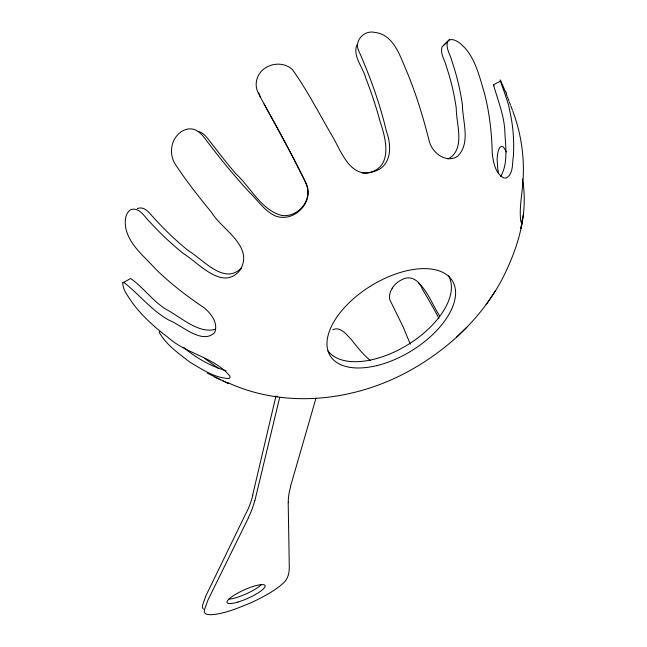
<?xml version="1.0" encoding="UTF-8"?>
<svg xmlns="http://www.w3.org/2000/svg" width="647" height="647" viewBox="0 0 647 647"><rect width="100%" height="100%" fill="white"/><g stroke="black" fill="none" stroke-linecap="round" stroke-linejoin="round"><path stroke-width="0.97" d="M227.639 382.547C287.955 410.368 360.622 400.372 416.571 366.72C451.008 346.242 480.907 317.434 500.471 282.31C517.042 251.044 529.044 214.626 522.38 178.993M215.475 329.258C198.71 334.216 180.659 316.957 166.659 309.662C152.91 301.413 143.537 287.559 130.734 278.501L122.809 282.779C122.606 290.204 128.454 296.399 132.085 302.464C142.081 315.962 154.673 327.374 168.058 337.443C186.336 353.941 213.922 357.015 229.871 376.044L230.041 377.549L229.078 378.479C214.667 378.163 201.646 369.041 189.571 361.916C178.491 353.343 165.964 344.584 159.122 332.146L159.72 331.587M523.286 215.047L520.892 228.512L522.145 221.945M252.629 495.27L275.945 396.053M254.934 500.382L279.739 397.185M505.436 91.809C491.34 58.319 510.087 106.043 508.979 107.475C512.869 123.342 514.414 139.76 513.394 156.064C512.044 163.222 513.742 173.76 506.253 178.006L503.916 178.006C495.23 173.517 493.507 162.599 492.254 153.832C491.833 133.298 489.528 112.772 484.352 92.869C479.702 77.656 476.119 61.174 465.646 48.703C461.392 44.417 455.973 38.286 449.269 39.831L447.635 41.44C445.362 48.428 450.66 55.116 452.116 61.732C456.879 75.764 460.308 90.24 462.427 104.911C462.476 121.482 471.089 143.124 457.502 156.38C446.309 163.335 433.086 153.493 429.584 142.421C423.211 117.196 415.681 92.214 405.426 68.267C399.248 53.847 392.826 34.267 374.484 32.35C363.379 29.916 353.27 41.942 359.32 52.132C370.529 77.729 380.032 104.118 386.413 131.349C391.807 145.526 391.945 166.012 374.435 171.382C351.192 179.987 341.656 152.53 332.898 137.148C319.602 114.592 307.729 91.041 292.517 69.698C283.03 60.64 266.265 63.155 259.221 74.017C255.557 79.824 255.055 87.418 258.485 93.451C264.534 105.057 271.012 116.436 277.272 127.928C284.834 141.863 292.234 155.887 299.464 169.999C302.578 176.89 307.438 183.368 307.77 191.172C308.676 204.889 295.517 217.255 281.93 215.483C261.291 210.299 250.664 187.242 235.759 173.663C225.706 161.96 216.413 149.659 206.911 137.512C204.622 134.762 201.751 132.077 198.095 131.478M522.655 218.557L522.024 220.934L521.433 222.075L520.924 221.929C519.193 210.55 521.345 198.904 522.388 187.517C525.299 161.693 521.846 135.255 512.739 110.936M290.479 486.56L315.954 398.269M356.764 44.975C352.631 56.726 363.153 67.361 365.862 78.327C371.499 92.747 376.336 107.475 380.355 122.429C386.728 140.698 393.053 170.112 365.498 173.121M246.256 512.683L205.924 595.709L202.495 605.455L202.374 607.549L203.393 609.142M248.497 517.689L207.881 600.214L204.42 609.895L204.29 611.981L205.301 613.55A45.468 10.077 -24.1 0 0 235.5 608.981L250.389 603.004A45.468 10.077 -24.1 0 0 284.664 581.758C288.675 577.48 289.427 571.261 289.274 565.632L288.182 502.185M392.219 288.174L390.359 291.902L389.462 295.679L389.583 299.254L403.146 326.929L410.287 344.091M500.754 81.053L493.435 84.741C497.592 99.185 503.455 113.767 504.733 129.076C505.194 144.588 508.76 162.64 500.624 176.647M486.18 304.6L495.57 290.657M241.412 267.923C224.42 285.626 203.142 259.512 188.795 251.004C174.553 239.697 161.661 226.806 149.635 213.187C146.732 209.709 141.944 206.433 137.334 208.609M449.269 39.831L442.087 46.867C439.903 53.669 444.982 60.179 446.406 66.609C450.975 80.139 454.259 94.09 456.272 108.235C456.175 124.345 465.945 149.311 447.959 159.033M443.656 45.282L447.635 41.44M456.62 337.095L466.802 327.269M332.841 329.727C340.314 325.975 346.671 334.928 351.305 339.529C357.184 347.043 363.137 354.572 370.529 360.678M122.809 282.779L123.844 282.383C139.242 294.385 151.738 310.778 169.36 320.354C181.702 325.077 201.929 345.029 214.699 332.607C218.484 322.99 211.132 313.658 204.153 307.77C186.773 296.1 170.088 283.313 155.175 268.57C144.507 256.649 130.451 245.852 126.133 229.766C124.758 223.086 124.281 214.303 130.451 209.814C139.526 206.304 144.968 217.732 150.452 222.617C160.691 233.826 171.803 244.21 183.619 253.729C198.839 263.005 222.827 291.684 240.061 270.139C254.457 246.289 221.792 229.628 211.423 212.248C198.775 196.777 186.32 181.087 175.377 164.338C171.374 158.361 170.606 150.735 172.49 143.877C174.9 135.846 181.985 128.616 190.808 128.85C200.085 129.368 204.533 138.636 209.806 144.871C222.026 161.006 235.023 176.55 248.674 191.496C257.344 199.64 264.041 210.663 275.088 215.823C292.865 223.045 313.302 203.821 307.042 185.592C293.932 157.787 278.897 130.912 264.073 103.981M362.077 172.895L364.641 173.064M274.854 396.474L277.684 396.554L277.353 396.101M226.183 370.747C210.501 366.153 195.992 357.872 183.538 347.35M222.608 380.84L228.431 383.517L207.202 373.06M214.804 377.233L220.643 379.918M418.52 282.852C427.958 291.684 432.56 304.923 439.539 315.768M218.492 368.45L204.589 358.341M438.901 318.356C433.66 308.368 427.982 298.607 422.256 288.885C419.385 280.555 410.408 274.846 402.102 279.569A16.49 11.25 -41 0 0 392.203 288.166M506.455 151.948L503.447 147.071L501.894 146.335L500.438 146.861A17.396 5.386 86.8 0 0 497.139 159.623L497.761 169.053L498.651 173.461M505.768 91.583L506.464 93.233M258.654 92.675L260.474 97.107M506.156 93.645L507.224 96.403M510.815 105.817L512.408 109.99M507.523 97.204L509.052 101.183M509.399 102.113L510.459 104.895M448.581 275.832A71.049 38.173 -31.5 0 1 408.297 344.439A71.049 38.173 -31.5 0 1 327.972 350.844M493.451 84.765A18.124 0.793 69.5 0 1 494.082 85.849M261.428 584.556A20.793 4.658 -24.1 0 1 228.706 599.154M252.759 495.23A572.773 152.692 -19.9 0 1 246.434 512.634M254.781 500.43A573.396 151.277 -20 0 1 248.27 517.762M288.295 502.129A496.92 119.849 -28.1 0 1 290.713 486.447M376.821 365.604A71.671 38.286 -31.5 0 0 452.779 281.502A71.671 38.286 -31.5 0 0 344.253 307.802A71.671 38.286 -31.5 0 0 376.821 365.604M237.975 602.042A20.809 4.61 -24.1 0 0 265.084 585.656A20.809 4.61 -24.1 0 0 235.136 594.569A20.809 4.61 -24.1 0 0 237.975 602.042"/></g></svg>
